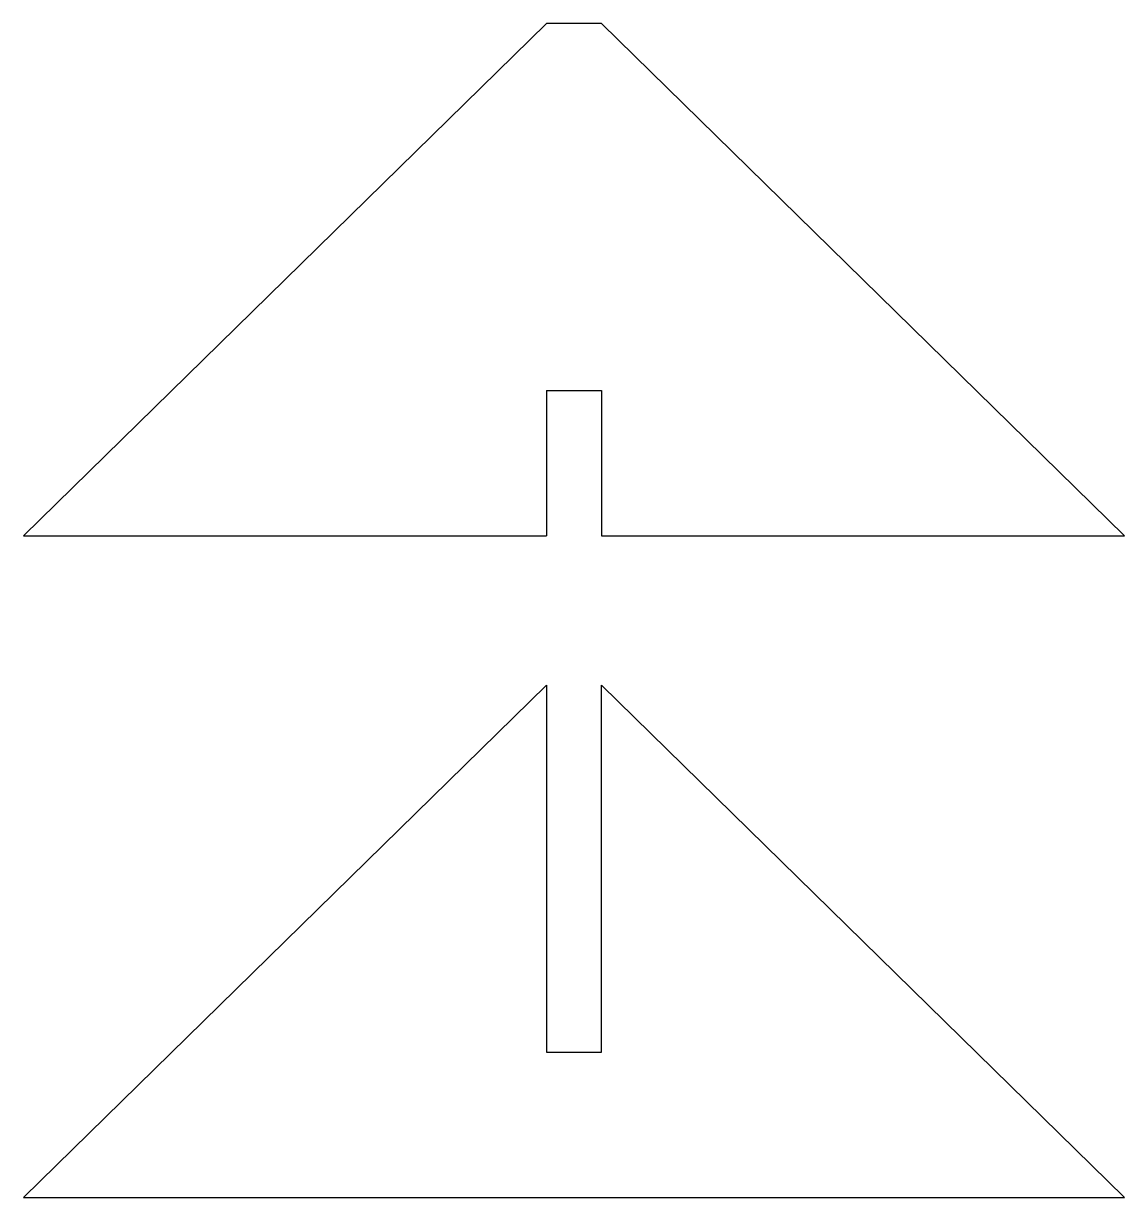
# Model space of a CAD drawing. Extents: x -1.5 to 1.5, y -1.47 to 1.73.
import ezdxf

# ---------------------------------------------------------------- set-up
doc = ezdxf.new("R2010")
doc.units = 0
doc.header["$MEASUREMENT"] = 0
doc.layers.add('MODELSKETCH_VISIBLE', color=7, linetype='CONTINUOUS')

msp = doc.modelspace()

# ---------------------------------------------------------------- linework, layer by layer
at = {"layer": 'MODELSKETCH_VISIBLE'}
for p, q in [((-0.075, 1.7293), (-1.5, 0.3331)), ((0.075, 1.7293), (-0.075, 1.7293)), ((0.075, 1.7293), (1.5, 0.3331)), ((-0.075, 0.7293), (-0.075, 0.3331)), ((-0.075, 0.7293), (0.075, 0.7293)), ((0.075, 0.7293), (0.075, 0.3331)), ((-1.5, 0.3331), (-0.075, 0.3331)), ((0.075, 0.3331), (1.5, 0.3331)), ((-0.075, -0.0735), (-1.5, -1.4697)), ((-0.075, -0.0735), (-0.075, -1.0735)), ((0.075, -0.0735), (1.5, -1.4697)), ((0.075, -1.0735), (0.075, -0.0735)), ((-0.075, -1.0735), (0.075, -1.0735)), ((-1.5, -1.4697), (1.5, -1.4697))]:
    msp.add_line(p, q, dxfattribs=at)

doc.saveas('drawing.dxf')
